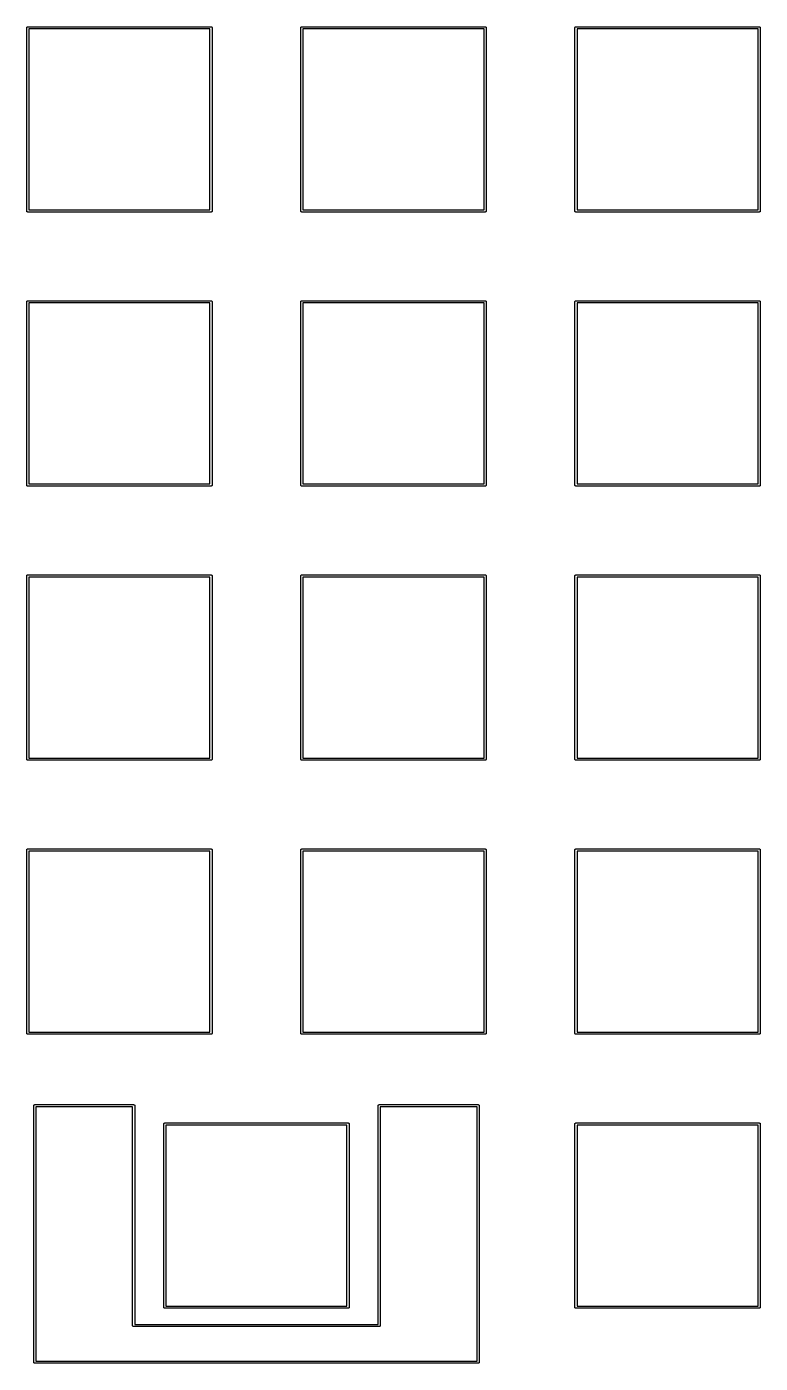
# Model space of a CAD drawing. Extents: x 16 to 275, y -108 to -16.
# Drawn here: x 148.6 to 199.4, y -108.2 to -15.6 of the extents above; entities that cross this region are included whole.
import ezdxf

# ---------------------------------------------------------------- set-up
doc = ezdxf.new("R2010")
doc.units = 0
doc.header["$MEASUREMENT"] = 0
doc.layers.add('BLACK', color=7, linetype='CONTINUOUS')

msp = doc.modelspace()

# ---------------------------------------------------------------- linework, layer by layer
at = {"layer": 'Black'}
for p, q in [((148.574, -15.65), (148.575, -15.6434)), ((148.574, -28.35), (148.574, -15.65)), ((148.575, -15.6368), (148.577, -15.6305)), ((148.575, -15.6434), (148.575, -15.6368)), ((148.577, -15.6305), (148.578, -15.6239)), ((148.578, -15.6239), (148.582, -15.6182)), ((148.582, -15.6182), (148.584, -15.6119)), ((148.584, -15.6119), (148.588, -15.6068)), ((148.588, -15.6068), (148.592, -15.601)), ((148.592, -15.601), (148.597, -15.5967)), ((148.597, -15.5967), (148.601, -15.5916)), ((148.601, -15.5916), (148.607, -15.5883)), ((148.607, -15.5883), (148.612, -15.584)), ((148.612, -15.584), (148.618, -15.5817)), ((148.618, -15.5817), (148.624, -15.5784)), ((148.624, -15.5784), (148.631, -15.5772)), ((148.631, -15.5772), (148.637, -15.575)), ((148.637, -15.575), (148.643, -15.575)), ((148.643, -15.575), (148.65, -15.5738)), ((148.65, -15.5738), (161.35, -15.5738)), ((148.726, -15.7262), (148.726, -28.2738)), ((161.274, -15.7262), (148.726, -15.7262)), ((161.274, -28.2738), (161.274, -15.7262)), ((161.35, -15.5738), (161.357, -15.575)), ((161.357, -15.575), (161.363, -15.575)), ((161.363, -15.575), (161.369, -15.5772)), ((161.369, -15.5772), (161.376, -15.5784)), ((161.376, -15.5784), (161.382, -15.5817)), ((161.382, -15.5817), (161.388, -15.584)), ((161.388, -15.584), (161.393, -15.5883)), ((161.393, -15.5883), (161.399, -15.5916)), ((161.399, -15.5916), (161.403, -15.5967)), ((161.403, -15.5967), (161.408, -15.601)), ((161.408, -15.601), (161.412, -15.6068)), ((161.412, -15.6068), (161.416, -15.6119)), ((161.416, -15.6119), (161.418, -15.6182)), ((161.418, -15.6182), (161.422, -15.6239)), ((161.422, -15.6239), (161.423, -15.6305)), ((161.423, -15.6305), (161.425, -15.6368)), ((161.425, -15.6368), (161.425, -15.6434)), ((161.425, -15.6434), (161.426, -15.65)), ((161.426, -15.65), (161.426, -28.35)), ((167.574, -15.65), (167.575, -15.6434)), ((167.574, -28.35), (167.574, -15.65)), ((167.575, -15.6368), (167.577, -15.6305)), ((167.575, -15.6434), (167.575, -15.6368)), ((167.577, -15.6305), (167.578, -15.6239)), ((167.578, -15.6239), (167.582, -15.6182)), ((167.582, -15.6182), (167.584, -15.6119)), ((167.584, -15.6119), (167.588, -15.6068)), ((167.588, -15.6068), (167.592, -15.601)), ((167.592, -15.601), (167.597, -15.5967)), ((167.597, -15.5967), (167.601, -15.5916)), ((167.601, -15.5916), (167.607, -15.5883)), ((167.607, -15.5883), (167.612, -15.584)), ((167.612, -15.584), (167.618, -15.5817)), ((167.618, -15.5817), (167.624, -15.5784)), ((167.624, -15.5784), (167.631, -15.5772)), ((167.631, -15.5772), (167.637, -15.575)), ((167.637, -15.575), (167.643, -15.575)), ((167.643, -15.575), (167.65, -15.5738)), ((167.65, -15.5738), (180.35, -15.5738)), ((167.726, -15.7262), (167.726, -28.2738)), ((180.274, -15.7262), (167.726, -15.7262)), ((180.274, -28.2738), (180.274, -15.7262)), ((180.35, -15.5738), (180.357, -15.575)), ((180.357, -15.575), (180.363, -15.575)), ((180.363, -15.575), (180.369, -15.5772)), ((180.369, -15.5772), (180.376, -15.5784)), ((180.376, -15.5784), (180.382, -15.5817)), ((180.382, -15.5817), (180.388, -15.584)), ((180.388, -15.584), (180.393, -15.5883)), ((180.393, -15.5883), (180.399, -15.5916)), ((180.399, -15.5916), (180.403, -15.5967)), ((180.403, -15.5967), (180.408, -15.601)), ((180.408, -15.601), (180.412, -15.6068)), ((180.412, -15.6068), (180.416, -15.6119)), ((180.416, -15.6119), (180.418, -15.6182)), ((180.418, -15.6182), (180.422, -15.6239)), ((180.422, -15.6239), (180.423, -15.6305)), ((180.423, -15.6305), (180.425, -15.6368)), ((180.425, -15.6368), (180.425, -15.6434)), ((180.425, -15.6434), (180.426, -15.65)), ((180.426, -15.65), (180.426, -28.35)), ((186.574, -15.65), (186.575, -15.6434)), ((186.574, -28.35), (186.574, -15.65)), ((186.575, -15.6368), (186.577, -15.6305)), ((186.575, -15.6434), (186.575, -15.6368)), ((186.577, -15.6305), (186.578, -15.6239)), ((186.578, -15.6239), (186.582, -15.6182)), ((186.582, -15.6182), (186.584, -15.6119)), ((186.584, -15.6119), (186.588, -15.6068)), ((186.588, -15.6068), (186.592, -15.601)), ((186.592, -15.601), (186.597, -15.5967)), ((186.597, -15.5967), (186.601, -15.5916)), ((186.601, -15.5916), (186.607, -15.5883)), ((186.607, -15.5883), (186.612, -15.584)), ((186.612, -15.584), (186.618, -15.5817)), ((186.618, -15.5817), (186.624, -15.5784)), ((186.624, -15.5784), (186.631, -15.5772)), ((186.631, -15.5772), (186.637, -15.575)), ((186.637, -15.575), (186.643, -15.575)), ((186.643, -15.575), (186.65, -15.5738)), ((186.65, -15.5738), (199.35, -15.5738)), ((186.726, -15.7262), (186.726, -28.2738)), ((199.274, -15.7262), (186.726, -15.7262)), ((199.274, -28.2738), (199.274, -15.7262)), ((199.35, -15.5738), (199.357, -15.575)), ((199.357, -15.575), (199.363, -15.575)), ((199.363, -15.575), (199.369, -15.5772)), ((199.369, -15.5772), (199.376, -15.5784)), ((199.376, -15.5784), (199.382, -15.5817)), ((199.382, -15.5817), (199.388, -15.584)), ((199.388, -15.584), (199.393, -15.5883)), ((199.393, -15.5883), (199.399, -15.5916)), ((199.399, -15.5916), (199.403, -15.5967)), ((199.403, -15.5967), (199.408, -15.601)), ((199.408, -15.601), (199.412, -15.6068)), ((199.412, -15.6068), (199.416, -15.6119)), ((199.416, -15.6119), (199.418, -15.6182)), ((199.418, -15.6182), (199.422, -15.6239)), ((199.422, -15.6239), (199.423, -15.6305)), ((199.423, -15.6305), (199.425, -15.6368)), ((199.425, -15.6368), (199.425, -15.6434)), ((199.425, -15.6434), (199.426, -15.65)), ((199.426, -15.65), (199.426, -28.35)), ((148.575, -28.3566), (148.574, -28.35)), ((148.575, -28.3632), (148.575, -28.3566)), ((148.577, -28.3695), (148.575, -28.3632)), ((148.578, -28.3761), (148.577, -28.3695)), ((148.582, -28.3818), (148.578, -28.3761)), ((148.584, -28.3881), (148.582, -28.3818)), ((148.588, -28.3932), (148.584, -28.3881)), ((148.592, -28.399), (148.588, -28.3932)), ((148.597, -28.4033), (148.592, -28.399)), ((148.601, -28.4084), (148.597, -28.4033)), ((148.607, -28.4117), (148.601, -28.4084)), ((148.612, -28.416), (148.607, -28.4117)), ((148.618, -28.4183), (148.612, -28.416)), ((148.624, -28.4216), (148.618, -28.4183)), ((148.631, -28.4228), (148.624, -28.4216)), ((148.637, -28.425), (148.631, -28.4228)), ((148.643, -28.425), (148.637, -28.425)), ((148.65, -28.4262), (148.643, -28.425)), ((161.35, -28.4262), (148.65, -28.4262)), ((148.726, -28.2738), (161.274, -28.2738)), ((161.357, -28.425), (161.35, -28.4262)), ((161.363, -28.425), (161.357, -28.425)), ((161.369, -28.4228), (161.363, -28.425)), ((161.376, -28.4216), (161.369, -28.4228)), ((161.382, -28.4183), (161.376, -28.4216)), ((161.388, -28.416), (161.382, -28.4183)), ((161.393, -28.4117), (161.388, -28.416)), ((161.399, -28.4084), (161.393, -28.4117)), ((161.403, -28.4033), (161.399, -28.4084)), ((161.408, -28.399), (161.403, -28.4033)), ((161.412, -28.3932), (161.408, -28.399)), ((161.416, -28.3881), (161.412, -28.3932)), ((161.418, -28.3818), (161.416, -28.3881)), ((161.422, -28.3761), (161.418, -28.3818)), ((161.423, -28.3695), (161.422, -28.3761)), ((161.425, -28.3632), (161.423, -28.3695)), ((161.426, -28.35), (161.425, -28.3566)), ((161.425, -28.3566), (161.425, -28.3632)), ((167.575, -28.3566), (167.574, -28.35)), ((167.575, -28.3632), (167.575, -28.3566)), ((167.577, -28.3695), (167.575, -28.3632)), ((167.578, -28.3761), (167.577, -28.3695)), ((167.582, -28.3818), (167.578, -28.3761)), ((167.584, -28.3881), (167.582, -28.3818)), ((167.588, -28.3932), (167.584, -28.3881)), ((167.592, -28.399), (167.588, -28.3932)), ((167.597, -28.4033), (167.592, -28.399)), ((167.601, -28.4084), (167.597, -28.4033)), ((167.607, -28.4117), (167.601, -28.4084)), ((167.612, -28.416), (167.607, -28.4117)), ((167.618, -28.4183), (167.612, -28.416)), ((167.624, -28.4216), (167.618, -28.4183)), ((167.631, -28.4228), (167.624, -28.4216)), ((167.637, -28.425), (167.631, -28.4228)), ((167.643, -28.425), (167.637, -28.425)), ((167.65, -28.4262), (167.643, -28.425)), ((180.35, -28.4262), (167.65, -28.4262)), ((167.726, -28.2738), (180.274, -28.2738)), ((180.357, -28.425), (180.35, -28.4262)), ((180.363, -28.425), (180.357, -28.425)), ((180.369, -28.4228), (180.363, -28.425)), ((180.376, -28.4216), (180.369, -28.4228)), ((180.382, -28.4183), (180.376, -28.4216)), ((180.388, -28.416), (180.382, -28.4183)), ((180.393, -28.4117), (180.388, -28.416)), ((180.399, -28.4084), (180.393, -28.4117)), ((180.403, -28.4033), (180.399, -28.4084)), ((180.408, -28.399), (180.403, -28.4033)), ((180.412, -28.3932), (180.408, -28.399)), ((180.416, -28.3881), (180.412, -28.3932)), ((180.418, -28.3818), (180.416, -28.3881)), ((180.422, -28.3761), (180.418, -28.3818)), ((180.423, -28.3695), (180.422, -28.3761)), ((180.425, -28.3632), (180.423, -28.3695)), ((180.426, -28.35), (180.425, -28.3566)), ((180.425, -28.3566), (180.425, -28.3632)), ((186.575, -28.3566), (186.574, -28.35)), ((186.575, -28.3632), (186.575, -28.3566)), ((186.577, -28.3695), (186.575, -28.3632)), ((186.578, -28.3761), (186.577, -28.3695)), ((186.582, -28.3818), (186.578, -28.3761)), ((186.584, -28.3881), (186.582, -28.3818)), ((186.588, -28.3932), (186.584, -28.3881)), ((186.592, -28.399), (186.588, -28.3932)), ((186.597, -28.4033), (186.592, -28.399)), ((186.601, -28.4084), (186.597, -28.4033)), ((186.607, -28.4117), (186.601, -28.4084)), ((186.612, -28.416), (186.607, -28.4117)), ((186.618, -28.4183), (186.612, -28.416)), ((186.624, -28.4216), (186.618, -28.4183)), ((186.631, -28.4228), (186.624, -28.4216)), ((186.637, -28.425), (186.631, -28.4228)), ((186.643, -28.425), (186.637, -28.425)), ((186.65, -28.4262), (186.643, -28.425)), ((199.35, -28.4262), (186.65, -28.4262)), ((186.726, -28.2738), (199.274, -28.2738)), ((199.357, -28.425), (199.35, -28.4262)), ((199.363, -28.425), (199.357, -28.425)), ((199.369, -28.4228), (199.363, -28.425)), ((199.376, -28.4216), (199.369, -28.4228)), ((199.382, -28.4183), (199.376, -28.4216)), ((199.388, -28.416), (199.382, -28.4183)), ((199.393, -28.4117), (199.388, -28.416)), ((199.399, -28.4084), (199.393, -28.4117)), ((199.403, -28.4033), (199.399, -28.4084)), ((199.408, -28.399), (199.403, -28.4033)), ((199.412, -28.3932), (199.408, -28.399)), ((199.416, -28.3881), (199.412, -28.3932)), ((199.418, -28.3818), (199.416, -28.3881)), ((199.422, -28.3761), (199.418, -28.3818)), ((199.423, -28.3695), (199.422, -28.3761)), ((199.425, -28.3632), (199.423, -28.3695)), ((199.426, -28.35), (199.425, -28.3566)), ((199.425, -28.3566), (199.425, -28.3632)), ((148.574, -34.65), (148.575, -34.6434)), ((148.574, -47.35), (148.574, -34.65)), ((148.575, -34.6368), (148.577, -34.6305)), ((148.575, -34.6434), (148.575, -34.6368)), ((148.577, -34.6305), (148.578, -34.6239)), ((148.578, -34.6239), (148.582, -34.6182)), ((148.582, -34.6182), (148.584, -34.6119)), ((148.584, -34.6119), (148.588, -34.6068)), ((148.588, -34.6068), (148.592, -34.601)), ((148.592, -34.601), (148.597, -34.5967)), ((148.597, -34.5967), (148.601, -34.5916)), ((148.601, -34.5916), (148.607, -34.5883)), ((148.607, -34.5883), (148.612, -34.584)), ((148.612, -34.584), (148.618, -34.5817)), ((148.618, -34.5817), (148.624, -34.5784)), ((148.624, -34.5784), (148.631, -34.5772)), ((148.631, -34.5772), (148.637, -34.575)), ((148.637, -34.575), (148.643, -34.575)), ((148.643, -34.575), (148.65, -34.5738)), ((148.65, -34.5738), (161.35, -34.5738)), ((148.726, -34.7262), (148.726, -47.2738)), ((161.274, -34.7262), (148.726, -34.7262)), ((161.274, -47.2738), (161.274, -34.7262)), ((161.35, -34.5738), (161.357, -34.575)), ((161.357, -34.575), (161.363, -34.575)), ((161.363, -34.575), (161.369, -34.5772)), ((161.369, -34.5772), (161.376, -34.5784)), ((161.376, -34.5784), (161.382, -34.5817)), ((161.382, -34.5817), (161.388, -34.584)), ((161.388, -34.584), (161.393, -34.5883)), ((161.393, -34.5883), (161.399, -34.5916)), ((161.399, -34.5916), (161.403, -34.5967)), ((161.403, -34.5967), (161.408, -34.601)), ((161.408, -34.601), (161.412, -34.6068)), ((161.412, -34.6068), (161.416, -34.6119)), ((161.416, -34.6119), (161.418, -34.6182)), ((161.418, -34.6182), (161.422, -34.6239)), ((161.422, -34.6239), (161.423, -34.6305)), ((161.423, -34.6305), (161.425, -34.6368)), ((161.425, -34.6368), (161.425, -34.6434)), ((161.425, -34.6434), (161.426, -34.65)), ((161.426, -34.65), (161.426, -47.35)), ((167.574, -34.65), (167.575, -34.6434)), ((167.574, -47.35), (167.574, -34.65)), ((167.575, -34.6368), (167.577, -34.6305)), ((167.575, -34.6434), (167.575, -34.6368)), ((167.577, -34.6305), (167.578, -34.6239)), ((167.578, -34.6239), (167.582, -34.6182)), ((167.582, -34.6182), (167.584, -34.6119)), ((167.584, -34.6119), (167.588, -34.6068)), ((167.588, -34.6068), (167.592, -34.601)), ((167.592, -34.601), (167.597, -34.5967)), ((167.597, -34.5967), (167.601, -34.5916)), ((167.601, -34.5916), (167.607, -34.5883)), ((167.607, -34.5883), (167.612, -34.584)), ((167.612, -34.584), (167.618, -34.5817)), ((167.618, -34.5817), (167.624, -34.5784)), ((167.624, -34.5784), (167.631, -34.5772)), ((167.631, -34.5772), (167.637, -34.575)), ((167.637, -34.575), (167.643, -34.575)), ((167.643, -34.575), (167.65, -34.5738)), ((167.65, -34.5738), (180.35, -34.5738)), ((167.726, -34.7262), (167.726, -47.2738)), ((180.274, -34.7262), (167.726, -34.7262)), ((180.274, -47.2738), (180.274, -34.7262)), ((180.35, -34.5738), (180.357, -34.575)), ((180.357, -34.575), (180.363, -34.575)), ((180.363, -34.575), (180.369, -34.5772)), ((180.369, -34.5772), (180.376, -34.5784)), ((180.376, -34.5784), (180.382, -34.5817)), ((180.382, -34.5817), (180.388, -34.584)), ((180.388, -34.584), (180.393, -34.5883)), ((180.393, -34.5883), (180.399, -34.5916)), ((180.399, -34.5916), (180.403, -34.5967)), ((180.403, -34.5967), (180.408, -34.601)), ((180.408, -34.601), (180.412, -34.6068)), ((180.412, -34.6068), (180.416, -34.6119)), ((180.416, -34.6119), (180.418, -34.6182)), ((180.418, -34.6182), (180.422, -34.6239)), ((180.422, -34.6239), (180.423, -34.6305)), ((180.423, -34.6305), (180.425, -34.6368)), ((180.425, -34.6368), (180.425, -34.6434)), ((180.425, -34.6434), (180.426, -34.65)), ((180.426, -34.65), (180.426, -47.35)), ((186.574, -34.65), (186.575, -34.6434)), ((186.574, -47.35), (186.574, -34.65)), ((186.575, -34.6368), (186.577, -34.6305)), ((186.575, -34.6434), (186.575, -34.6368)), ((186.577, -34.6305), (186.578, -34.6239)), ((186.578, -34.6239), (186.582, -34.6182)), ((186.582, -34.6182), (186.584, -34.6119)), ((186.584, -34.6119), (186.588, -34.6068)), ((186.588, -34.6068), (186.592, -34.601)), ((186.592, -34.601), (186.597, -34.5967)), ((186.597, -34.5967), (186.601, -34.5916)), ((186.601, -34.5916), (186.607, -34.5883)), ((186.607, -34.5883), (186.612, -34.584)), ((186.612, -34.584), (186.618, -34.5817)), ((186.618, -34.5817), (186.624, -34.5784)), ((186.624, -34.5784), (186.631, -34.5772)), ((186.631, -34.5772), (186.637, -34.575)), ((186.637, -34.575), (186.643, -34.575)), ((186.643, -34.575), (186.65, -34.5738)), ((186.65, -34.5738), (199.35, -34.5738)), ((186.726, -34.7262), (186.726, -47.2738)), ((199.274, -34.7262), (186.726, -34.7262)), ((199.274, -47.2738), (199.274, -34.7262)), ((199.35, -34.5738), (199.357, -34.575)), ((199.357, -34.575), (199.363, -34.575)), ((199.363, -34.575), (199.369, -34.5772)), ((199.369, -34.5772), (199.376, -34.5784)), ((199.376, -34.5784), (199.382, -34.5817)), ((199.382, -34.5817), (199.388, -34.584)), ((199.388, -34.584), (199.393, -34.5883)), ((199.393, -34.5883), (199.399, -34.5916)), ((199.399, -34.5916), (199.403, -34.5967)), ((199.403, -34.5967), (199.408, -34.601)), ((199.408, -34.601), (199.412, -34.6068)), ((199.412, -34.6068), (199.416, -34.6119)), ((199.416, -34.6119), (199.418, -34.6182)), ((199.418, -34.6182), (199.422, -34.6239)), ((199.422, -34.6239), (199.423, -34.6305)), ((199.423, -34.6305), (199.425, -34.6368)), ((199.425, -34.6368), (199.425, -34.6434)), ((199.425, -34.6434), (199.426, -34.65)), ((199.426, -34.65), (199.426, -47.35)), ((148.575, -47.3566), (148.574, -47.35)), ((148.575, -47.3632), (148.575, -47.3566)), ((148.577, -47.3695), (148.575, -47.3632)), ((148.578, -47.3761), (148.577, -47.3695)), ((148.582, -47.3818), (148.578, -47.3761)), ((148.584, -47.3881), (148.582, -47.3818)), ((148.588, -47.3932), (148.584, -47.3881)), ((148.592, -47.399), (148.588, -47.3932)), ((148.597, -47.4033), (148.592, -47.399)), ((148.601, -47.4084), (148.597, -47.4033)), ((148.607, -47.4117), (148.601, -47.4084)), ((148.612, -47.416), (148.607, -47.4117)), ((148.618, -47.4183), (148.612, -47.416)), ((148.624, -47.4216), (148.618, -47.4183)), ((148.631, -47.4228), (148.624, -47.4216)), ((148.637, -47.425), (148.631, -47.4228)), ((148.643, -47.425), (148.637, -47.425)), ((148.65, -47.4262), (148.643, -47.425)), ((161.35, -47.4262), (148.65, -47.4262)), ((148.726, -47.2738), (161.274, -47.2738)), ((161.357, -47.425), (161.35, -47.4262)), ((161.363, -47.425), (161.357, -47.425)), ((161.369, -47.4228), (161.363, -47.425)), ((161.376, -47.4216), (161.369, -47.4228)), ((161.382, -47.4183), (161.376, -47.4216)), ((161.388, -47.416), (161.382, -47.4183)), ((161.393, -47.4117), (161.388, -47.416)), ((161.399, -47.4084), (161.393, -47.4117)), ((161.403, -47.4033), (161.399, -47.4084)), ((161.408, -47.399), (161.403, -47.4033)), ((161.412, -47.3932), (161.408, -47.399)), ((161.416, -47.3881), (161.412, -47.3932)), ((161.418, -47.3818), (161.416, -47.3881)), ((161.422, -47.3761), (161.418, -47.3818)), ((161.423, -47.3695), (161.422, -47.3761)), ((161.425, -47.3632), (161.423, -47.3695)), ((161.426, -47.35), (161.425, -47.3566)), ((161.425, -47.3566), (161.425, -47.3632)), ((167.575, -47.3566), (167.574, -47.35)), ((167.575, -47.3632), (167.575, -47.3566)), ((167.577, -47.3695), (167.575, -47.3632)), ((167.578, -47.3761), (167.577, -47.3695)), ((167.582, -47.3818), (167.578, -47.3761)), ((167.584, -47.3881), (167.582, -47.3818)), ((167.588, -47.3932), (167.584, -47.3881)), ((167.592, -47.399), (167.588, -47.3932)), ((167.597, -47.4033), (167.592, -47.399)), ((167.601, -47.4084), (167.597, -47.4033)), ((167.607, -47.4117), (167.601, -47.4084)), ((167.612, -47.416), (167.607, -47.4117)), ((167.618, -47.4183), (167.612, -47.416)), ((167.624, -47.4216), (167.618, -47.4183)), ((167.631, -47.4228), (167.624, -47.4216)), ((167.637, -47.425), (167.631, -47.4228)), ((167.643, -47.425), (167.637, -47.425)), ((167.65, -47.4262), (167.643, -47.425)), ((180.35, -47.4262), (167.65, -47.4262)), ((167.726, -47.2738), (180.274, -47.2738)), ((180.357, -47.425), (180.35, -47.4262)), ((180.363, -47.425), (180.357, -47.425)), ((180.369, -47.4228), (180.363, -47.425)), ((180.376, -47.4216), (180.369, -47.4228)), ((180.382, -47.4183), (180.376, -47.4216)), ((180.388, -47.416), (180.382, -47.4183)), ((180.393, -47.4117), (180.388, -47.416)), ((180.399, -47.4084), (180.393, -47.4117)), ((180.403, -47.4033), (180.399, -47.4084)), ((180.408, -47.399), (180.403, -47.4033)), ((180.412, -47.3932), (180.408, -47.399)), ((180.416, -47.3881), (180.412, -47.3932)), ((180.418, -47.3818), (180.416, -47.3881)), ((180.422, -47.3761), (180.418, -47.3818)), ((180.423, -47.3695), (180.422, -47.3761)), ((180.425, -47.3632), (180.423, -47.3695)), ((180.426, -47.35), (180.425, -47.3566)), ((180.425, -47.3566), (180.425, -47.3632)), ((186.575, -47.3566), (186.574, -47.35)), ((186.575, -47.3632), (186.575, -47.3566)), ((186.577, -47.3695), (186.575, -47.3632)), ((186.578, -47.3761), (186.577, -47.3695)), ((186.582, -47.3818), (186.578, -47.3761)), ((186.584, -47.3881), (186.582, -47.3818)), ((186.588, -47.3932), (186.584, -47.3881)), ((186.592, -47.399), (186.588, -47.3932)), ((186.597, -47.4033), (186.592, -47.399)), ((186.601, -47.4084), (186.597, -47.4033)), ((186.607, -47.4117), (186.601, -47.4084)), ((186.612, -47.416), (186.607, -47.4117)), ((186.618, -47.4183), (186.612, -47.416)), ((186.624, -47.4216), (186.618, -47.4183)), ((186.631, -47.4228), (186.624, -47.4216)), ((186.637, -47.425), (186.631, -47.4228)), ((186.643, -47.425), (186.637, -47.425)), ((186.65, -47.4262), (186.643, -47.425)), ((199.35, -47.4262), (186.65, -47.4262)), ((186.726, -47.2738), (199.274, -47.2738)), ((199.357, -47.425), (199.35, -47.4262)), ((199.363, -47.425), (199.357, -47.425)), ((199.369, -47.4228), (199.363, -47.425)), ((199.376, -47.4216), (199.369, -47.4228)), ((199.382, -47.4183), (199.376, -47.4216)), ((199.388, -47.416), (199.382, -47.4183)), ((199.393, -47.4117), (199.388, -47.416)), ((199.399, -47.4084), (199.393, -47.4117)), ((199.403, -47.4033), (199.399, -47.4084)), ((199.408, -47.399), (199.403, -47.4033)), ((199.412, -47.3932), (199.408, -47.399)), ((199.416, -47.3881), (199.412, -47.3932)), ((199.418, -47.3818), (199.416, -47.3881)), ((199.422, -47.3761), (199.418, -47.3818)), ((199.423, -47.3695), (199.422, -47.3761)), ((199.425, -47.3632), (199.423, -47.3695)), ((199.426, -47.35), (199.425, -47.3566)), ((199.425, -47.3566), (199.425, -47.3632)), ((148.574, -53.65), (148.575, -53.6434)), ((148.574, -66.35), (148.574, -53.65)), ((148.575, -53.6368), (148.577, -53.6305)), ((148.575, -53.6434), (148.575, -53.6368)), ((148.577, -53.6305), (148.578, -53.6239)), ((148.578, -53.6239), (148.582, -53.6182)), ((148.582, -53.6182), (148.584, -53.6119)), ((148.584, -53.6119), (148.588, -53.6068)), ((148.588, -53.6068), (148.592, -53.601)), ((148.592, -53.601), (148.597, -53.5967)), ((148.597, -53.5967), (148.601, -53.5916)), ((148.601, -53.5916), (148.607, -53.5883)), ((148.607, -53.5883), (148.612, -53.584)), ((148.612, -53.584), (148.618, -53.5817)), ((148.618, -53.5817), (148.624, -53.5784)), ((148.624, -53.5784), (148.631, -53.5772)), ((148.631, -53.5772), (148.637, -53.575)), ((148.637, -53.575), (148.643, -53.575)), ((148.643, -53.575), (148.65, -53.5738)), ((148.65, -53.5738), (161.35, -53.5738)), ((148.726, -53.7262), (148.726, -66.2738)), ((161.274, -53.7262), (148.726, -53.7262)), ((161.274, -66.2738), (161.274, -53.7262)), ((161.35, -53.5738), (161.357, -53.575)), ((161.357, -53.575), (161.363, -53.575)), ((161.363, -53.575), (161.369, -53.5772)), ((161.369, -53.5772), (161.376, -53.5784)), ((161.376, -53.5784), (161.382, -53.5817)), ((161.382, -53.5817), (161.388, -53.584)), ((161.388, -53.584), (161.393, -53.5883)), ((161.393, -53.5883), (161.399, -53.5916)), ((161.399, -53.5916), (161.403, -53.5967)), ((161.403, -53.5967), (161.408, -53.601)), ((161.408, -53.601), (161.412, -53.6068)), ((161.412, -53.6068), (161.416, -53.6119)), ((161.416, -53.6119), (161.418, -53.6182)), ((161.418, -53.6182), (161.422, -53.6239)), ((161.422, -53.6239), (161.423, -53.6305)), ((161.423, -53.6305), (161.425, -53.6368)), ((161.425, -53.6368), (161.425, -53.6434)), ((161.425, -53.6434), (161.426, -53.65)), ((161.426, -53.65), (161.426, -66.35)), ((167.574, -53.65), (167.575, -53.6434)), ((167.574, -66.35), (167.574, -53.65)), ((167.575, -53.6368), (167.577, -53.6305)), ((167.575, -53.6434), (167.575, -53.6368)), ((167.577, -53.6305), (167.578, -53.6239)), ((167.578, -53.6239), (167.582, -53.6182)), ((167.582, -53.6182), (167.584, -53.6119)), ((167.584, -53.6119), (167.588, -53.6068)), ((167.588, -53.6068), (167.592, -53.601)), ((167.592, -53.601), (167.597, -53.5967)), ((167.597, -53.5967), (167.601, -53.5916)), ((167.601, -53.5916), (167.607, -53.5883)), ((167.607, -53.5883), (167.612, -53.584)), ((167.612, -53.584), (167.618, -53.5817)), ((167.618, -53.5817), (167.624, -53.5784)), ((167.624, -53.5784), (167.631, -53.5772)), ((167.631, -53.5772), (167.637, -53.575)), ((167.637, -53.575), (167.643, -53.575)), ((167.643, -53.575), (167.65, -53.5738)), ((167.65, -53.5738), (180.35, -53.5738)), ((167.726, -53.7262), (167.726, -66.2738)), ((180.274, -53.7262), (167.726, -53.7262)), ((180.274, -66.2738), (180.274, -53.7262)), ((180.35, -53.5738), (180.357, -53.575)), ((180.357, -53.575), (180.363, -53.575)), ((180.363, -53.575), (180.369, -53.5772)), ((180.369, -53.5772), (180.376, -53.5784)), ((180.376, -53.5784), (180.382, -53.5817)), ((180.382, -53.5817), (180.388, -53.584)), ((180.388, -53.584), (180.393, -53.5883)), ((180.393, -53.5883), (180.399, -53.5916)), ((180.399, -53.5916), (180.403, -53.5967)), ((180.403, -53.5967), (180.408, -53.601)), ((180.408, -53.601), (180.412, -53.6068)), ((180.412, -53.6068), (180.416, -53.6119)), ((180.416, -53.6119), (180.418, -53.6182)), ((180.418, -53.6182), (180.422, -53.6239)), ((180.422, -53.6239), (180.423, -53.6305)), ((180.423, -53.6305), (180.425, -53.6368)), ((180.425, -53.6368), (180.425, -53.6434)), ((180.425, -53.6434), (180.426, -53.65)), ((180.426, -53.65), (180.426, -66.35)), ((186.574, -53.65), (186.575, -53.6434)), ((186.574, -66.35), (186.574, -53.65)), ((186.575, -53.6368), (186.577, -53.6305)), ((186.575, -53.6434), (186.575, -53.6368)), ((186.577, -53.6305), (186.578, -53.6239)), ((186.578, -53.6239), (186.582, -53.6182)), ((186.582, -53.6182), (186.584, -53.6119)), ((186.584, -53.6119), (186.588, -53.6068)), ((186.588, -53.6068), (186.592, -53.601)), ((186.592, -53.601), (186.597, -53.5967)), ((186.597, -53.5967), (186.601, -53.5916)), ((186.601, -53.5916), (186.607, -53.5883)), ((186.607, -53.5883), (186.612, -53.584)), ((186.612, -53.584), (186.618, -53.5817)), ((186.618, -53.5817), (186.624, -53.5784)), ((186.624, -53.5784), (186.631, -53.5772)), ((186.631, -53.5772), (186.637, -53.575)), ((186.637, -53.575), (186.643, -53.575)), ((186.643, -53.575), (186.65, -53.5738)), ((186.65, -53.5738), (199.35, -53.5738)), ((186.726, -53.7262), (186.726, -66.2738)), ((199.274, -53.7262), (186.726, -53.7262)), ((199.274, -66.2738), (199.274, -53.7262)), ((199.35, -53.5738), (199.357, -53.575)), ((199.357, -53.575), (199.363, -53.575)), ((199.363, -53.575), (199.369, -53.5772)), ((199.369, -53.5772), (199.376, -53.5784)), ((199.376, -53.5784), (199.382, -53.5817)), ((199.382, -53.5817), (199.388, -53.584)), ((199.388, -53.584), (199.393, -53.5883)), ((199.393, -53.5883), (199.399, -53.5916)), ((199.399, -53.5916), (199.403, -53.5967)), ((199.403, -53.5967), (199.408, -53.601)), ((199.408, -53.601), (199.412, -53.6068)), ((199.412, -53.6068), (199.416, -53.6119)), ((199.416, -53.6119), (199.418, -53.6182)), ((199.418, -53.6182), (199.422, -53.6239)), ((199.422, -53.6239), (199.423, -53.6305)), ((199.423, -53.6305), (199.425, -53.6368)), ((199.425, -53.6368), (199.425, -53.6434)), ((199.425, -53.6434), (199.426, -53.65)), ((199.426, -53.65), (199.426, -66.35)), ((148.575, -66.3566), (148.574, -66.35)), ((148.575, -66.3632), (148.575, -66.3566)), ((148.577, -66.3695), (148.575, -66.3632)), ((148.578, -66.3761), (148.577, -66.3695)), ((148.582, -66.3818), (148.578, -66.3761)), ((148.584, -66.3881), (148.582, -66.3818)), ((148.588, -66.3932), (148.584, -66.3881)), ((148.592, -66.399), (148.588, -66.3932)), ((148.597, -66.4033), (148.592, -66.399)), ((148.601, -66.4084), (148.597, -66.4033)), ((148.607, -66.4117), (148.601, -66.4084)), ((148.612, -66.416), (148.607, -66.4117)), ((148.618, -66.4183), (148.612, -66.416)), ((148.624, -66.4216), (148.618, -66.4183)), ((148.631, -66.4228), (148.624, -66.4216)), ((148.637, -66.425), (148.631, -66.4228)), ((148.643, -66.425), (148.637, -66.425)), ((148.65, -66.4262), (148.643, -66.425)), ((161.35, -66.4262), (148.65, -66.4262)), ((148.726, -66.2738), (161.274, -66.2738)), ((161.357, -66.425), (161.35, -66.4262)), ((161.363, -66.425), (161.357, -66.425)), ((161.369, -66.4228), (161.363, -66.425)), ((161.376, -66.4216), (161.369, -66.4228)), ((161.382, -66.4183), (161.376, -66.4216)), ((161.388, -66.416), (161.382, -66.4183)), ((161.393, -66.4117), (161.388, -66.416)), ((161.399, -66.4084), (161.393, -66.4117)), ((161.403, -66.4033), (161.399, -66.4084)), ((161.408, -66.399), (161.403, -66.4033)), ((161.412, -66.3932), (161.408, -66.399)), ((161.416, -66.3881), (161.412, -66.3932)), ((161.418, -66.3818), (161.416, -66.3881)), ((161.422, -66.3761), (161.418, -66.3818)), ((161.423, -66.3695), (161.422, -66.3761)), ((161.425, -66.3632), (161.423, -66.3695)), ((161.426, -66.35), (161.425, -66.3566)), ((161.425, -66.3566), (161.425, -66.3632)), ((167.575, -66.3566), (167.574, -66.35)), ((167.575, -66.3632), (167.575, -66.3566)), ((167.577, -66.3695), (167.575, -66.3632)), ((167.578, -66.3761), (167.577, -66.3695)), ((167.582, -66.3818), (167.578, -66.3761)), ((167.584, -66.3881), (167.582, -66.3818)), ((167.588, -66.3932), (167.584, -66.3881)), ((167.592, -66.399), (167.588, -66.3932)), ((167.597, -66.4033), (167.592, -66.399)), ((167.601, -66.4084), (167.597, -66.4033)), ((167.607, -66.4117), (167.601, -66.4084)), ((167.612, -66.416), (167.607, -66.4117)), ((167.618, -66.4183), (167.612, -66.416)), ((167.624, -66.4216), (167.618, -66.4183)), ((167.631, -66.4228), (167.624, -66.4216)), ((167.637, -66.425), (167.631, -66.4228)), ((167.643, -66.425), (167.637, -66.425)), ((167.65, -66.4262), (167.643, -66.425)), ((180.35, -66.4262), (167.65, -66.4262)), ((167.726, -66.2738), (180.274, -66.2738)), ((180.357, -66.425), (180.35, -66.4262)), ((180.363, -66.425), (180.357, -66.425)), ((180.369, -66.4228), (180.363, -66.425)), ((180.376, -66.4216), (180.369, -66.4228)), ((180.382, -66.4183), (180.376, -66.4216)), ((180.388, -66.416), (180.382, -66.4183)), ((180.393, -66.4117), (180.388, -66.416)), ((180.399, -66.4084), (180.393, -66.4117)), ((180.403, -66.4033), (180.399, -66.4084)), ((180.408, -66.399), (180.403, -66.4033)), ((180.412, -66.3932), (180.408, -66.399)), ((180.416, -66.3881), (180.412, -66.3932)), ((180.418, -66.3818), (180.416, -66.3881)), ((180.422, -66.3761), (180.418, -66.3818)), ((180.423, -66.3695), (180.422, -66.3761)), ((180.425, -66.3632), (180.423, -66.3695)), ((180.426, -66.35), (180.425, -66.3566)), ((180.425, -66.3566), (180.425, -66.3632)), ((186.575, -66.3566), (186.574, -66.35)), ((186.575, -66.3632), (186.575, -66.3566)), ((186.577, -66.3695), (186.575, -66.3632)), ((186.578, -66.3761), (186.577, -66.3695)), ((186.582, -66.3818), (186.578, -66.3761)), ((186.584, -66.3881), (186.582, -66.3818)), ((186.588, -66.3932), (186.584, -66.3881)), ((186.592, -66.399), (186.588, -66.3932)), ((186.597, -66.4033), (186.592, -66.399)), ((186.601, -66.4084), (186.597, -66.4033)), ((186.607, -66.4117), (186.601, -66.4084)), ((186.612, -66.416), (186.607, -66.4117)), ((186.618, -66.4183), (186.612, -66.416)), ((186.624, -66.4216), (186.618, -66.4183)), ((186.631, -66.4228), (186.624, -66.4216)), ((186.637, -66.425), (186.631, -66.4228)), ((186.643, -66.425), (186.637, -66.425)), ((186.65, -66.4262), (186.643, -66.425)), ((199.35, -66.4262), (186.65, -66.4262)), ((186.726, -66.2738), (199.274, -66.2738)), ((199.357, -66.425), (199.35, -66.4262)), ((199.363, -66.425), (199.357, -66.425)), ((199.369, -66.4228), (199.363, -66.425)), ((199.376, -66.4216), (199.369, -66.4228)), ((199.382, -66.4183), (199.376, -66.4216)), ((199.388, -66.416), (199.382, -66.4183)), ((199.393, -66.4117), (199.388, -66.416)), ((199.399, -66.4084), (199.393, -66.4117)), ((199.403, -66.4033), (199.399, -66.4084)), ((199.408, -66.399), (199.403, -66.4033)), ((199.412, -66.3932), (199.408, -66.399)), ((199.416, -66.3881), (199.412, -66.3932)), ((199.418, -66.3818), (199.416, -66.3881)), ((199.422, -66.3761), (199.418, -66.3818)), ((199.423, -66.3695), (199.422, -66.3761)), ((199.425, -66.3632), (199.423, -66.3695)), ((199.426, -66.35), (199.425, -66.3566)), ((199.425, -66.3566), (199.425, -66.3632)), ((148.574, -72.65), (148.575, -72.6434)), ((148.574, -85.35), (148.574, -72.65)), ((148.575, -72.6368), (148.577, -72.6305)), ((148.575, -72.6434), (148.575, -72.6368)), ((148.577, -72.6305), (148.578, -72.6239)), ((148.578, -72.6239), (148.582, -72.6182)), ((148.582, -72.6182), (148.584, -72.6119)), ((148.584, -72.6119), (148.588, -72.6068)), ((148.588, -72.6068), (148.592, -72.601)), ((148.592, -72.601), (148.597, -72.5967)), ((148.597, -72.5967), (148.601, -72.5916)), ((148.601, -72.5916), (148.607, -72.5883)), ((148.607, -72.5883), (148.612, -72.584)), ((148.612, -72.584), (148.618, -72.5817)), ((148.618, -72.5817), (148.624, -72.5784)), ((148.624, -72.5784), (148.631, -72.5772)), ((148.631, -72.5772), (148.637, -72.575)), ((148.637, -72.575), (148.643, -72.575)), ((148.643, -72.575), (148.65, -72.5738)), ((148.65, -72.5738), (161.35, -72.5738)), ((148.726, -72.7262), (148.726, -85.2738)), ((161.274, -72.7262), (148.726, -72.7262)), ((161.274, -85.2738), (161.274, -72.7262)), ((161.35, -72.5738), (161.357, -72.575)), ((161.357, -72.575), (161.363, -72.575)), ((161.363, -72.575), (161.369, -72.5772)), ((161.369, -72.5772), (161.376, -72.5784)), ((161.376, -72.5784), (161.382, -72.5817)), ((161.382, -72.5817), (161.388, -72.584)), ((161.388, -72.584), (161.393, -72.5883)), ((161.393, -72.5883), (161.399, -72.5916)), ((161.399, -72.5916), (161.403, -72.5967)), ((161.403, -72.5967), (161.408, -72.601)), ((161.408, -72.601), (161.412, -72.6068)), ((161.412, -72.6068), (161.416, -72.6119)), ((161.416, -72.6119), (161.418, -72.6182)), ((161.418, -72.6182), (161.422, -72.6239)), ((161.422, -72.6239), (161.423, -72.6305)), ((161.423, -72.6305), (161.425, -72.6368)), ((161.425, -72.6368), (161.425, -72.6434)), ((161.425, -72.6434), (161.426, -72.65)), ((161.426, -72.65), (161.426, -85.35)), ((167.574, -72.65), (167.575, -72.6434)), ((167.574, -85.35), (167.574, -72.65)), ((167.575, -72.6368), (167.577, -72.6305)), ((167.575, -72.6434), (167.575, -72.6368)), ((167.577, -72.6305), (167.578, -72.6239)), ((167.578, -72.6239), (167.582, -72.6182)), ((167.582, -72.6182), (167.584, -72.6119)), ((167.584, -72.6119), (167.588, -72.6068)), ((167.588, -72.6068), (167.592, -72.601)), ((167.592, -72.601), (167.597, -72.5967)), ((167.597, -72.5967), (167.601, -72.5916)), ((167.601, -72.5916), (167.607, -72.5883)), ((167.607, -72.5883), (167.612, -72.584)), ((167.612, -72.584), (167.618, -72.5817)), ((167.618, -72.5817), (167.624, -72.5784)), ((167.624, -72.5784), (167.631, -72.5772)), ((167.631, -72.5772), (167.637, -72.575)), ((167.637, -72.575), (167.643, -72.575)), ((167.643, -72.575), (167.65, -72.5738)), ((167.65, -72.5738), (180.35, -72.5738)), ((167.726, -72.7262), (167.726, -85.2738)), ((180.274, -72.7262), (167.726, -72.7262)), ((180.274, -85.2738), (180.274, -72.7262)), ((180.35, -72.5738), (180.357, -72.575)), ((180.357, -72.575), (180.363, -72.575)), ((180.363, -72.575), (180.369, -72.5772)), ((180.369, -72.5772), (180.376, -72.5784)), ((180.376, -72.5784), (180.382, -72.5817)), ((180.382, -72.5817), (180.388, -72.584)), ((180.388, -72.584), (180.393, -72.5883)), ((180.393, -72.5883), (180.399, -72.5916)), ((180.399, -72.5916), (180.403, -72.5967)), ((180.403, -72.5967), (180.408, -72.601)), ((180.408, -72.601), (180.412, -72.6068)), ((180.412, -72.6068), (180.416, -72.6119)), ((180.416, -72.6119), (180.418, -72.6182)), ((180.418, -72.6182), (180.422, -72.6239)), ((180.422, -72.6239), (180.423, -72.6305)), ((180.423, -72.6305), (180.425, -72.6368)), ((180.425, -72.6368), (180.425, -72.6434)), ((180.425, -72.6434), (180.426, -72.65)), ((180.426, -72.65), (180.426, -85.35)), ((186.574, -72.65), (186.575, -72.6434)), ((186.574, -85.35), (186.574, -72.65)), ((186.575, -72.6368), (186.577, -72.6305)), ((186.575, -72.6434), (186.575, -72.6368)), ((186.577, -72.6305), (186.578, -72.6239)), ((186.578, -72.6239), (186.582, -72.6182)), ((186.582, -72.6182), (186.584, -72.6119)), ((186.584, -72.6119), (186.588, -72.6068)), ((186.588, -72.6068), (186.592, -72.601)), ((186.592, -72.601), (186.597, -72.5967)), ((186.597, -72.5967), (186.601, -72.5916)), ((186.601, -72.5916), (186.607, -72.5883)), ((186.607, -72.5883), (186.612, -72.584)), ((186.612, -72.584), (186.618, -72.5817)), ((186.618, -72.5817), (186.624, -72.5784)), ((186.624, -72.5784), (186.631, -72.5772)), ((186.631, -72.5772), (186.637, -72.575)), ((186.637, -72.575), (186.643, -72.575)), ((186.643, -72.575), (186.65, -72.5738)), ((186.65, -72.5738), (199.35, -72.5738)), ((186.726, -72.7262), (186.726, -85.2738)), ((199.274, -72.7262), (186.726, -72.7262)), ((199.274, -85.2738), (199.274, -72.7262)), ((199.35, -72.5738), (199.357, -72.575)), ((199.357, -72.575), (199.363, -72.575)), ((199.363, -72.575), (199.369, -72.5772)), ((199.369, -72.5772), (199.376, -72.5784)), ((199.376, -72.5784), (199.382, -72.5817)), ((199.382, -72.5817), (199.388, -72.584)), ((199.388, -72.584), (199.393, -72.5883)), ((199.393, -72.5883), (199.399, -72.5916)), ((199.399, -72.5916), (199.403, -72.5967)), ((199.403, -72.5967), (199.408, -72.601)), ((199.408, -72.601), (199.412, -72.6068)), ((199.412, -72.6068), (199.416, -72.6119)), ((199.416, -72.6119), (199.418, -72.6182)), ((199.418, -72.6182), (199.422, -72.6239)), ((199.422, -72.6239), (199.423, -72.6305)), ((199.423, -72.6305), (199.425, -72.6368)), ((199.425, -72.6368), (199.425, -72.6434)), ((199.425, -72.6434), (199.426, -72.65)), ((199.426, -72.65), (199.426, -85.35)), ((148.575, -85.3566), (148.574, -85.35)), ((148.575, -85.3632), (148.575, -85.3566)), ((148.577, -85.3695), (148.575, -85.3632)), ((148.578, -85.3761), (148.577, -85.3695)), ((148.582, -85.3818), (148.578, -85.3761)), ((148.584, -85.3881), (148.582, -85.3818)), ((148.588, -85.3932), (148.584, -85.3881)), ((148.592, -85.399), (148.588, -85.3932)), ((148.597, -85.4033), (148.592, -85.399)), ((148.601, -85.4084), (148.597, -85.4033)), ((148.607, -85.4117), (148.601, -85.4084)), ((148.612, -85.416), (148.607, -85.4117)), ((148.618, -85.4183), (148.612, -85.416)), ((148.624, -85.4216), (148.618, -85.4183)), ((148.631, -85.4228), (148.624, -85.4216)), ((148.637, -85.425), (148.631, -85.4228)), ((148.643, -85.425), (148.637, -85.425)), ((148.65, -85.4262), (148.643, -85.425)), ((161.35, -85.4262), (148.65, -85.4262)), ((148.726, -85.2738), (161.274, -85.2738)), ((161.357, -85.425), (161.35, -85.4262)), ((161.363, -85.425), (161.357, -85.425)), ((161.369, -85.4228), (161.363, -85.425)), ((161.376, -85.4216), (161.369, -85.4228)), ((161.382, -85.4183), (161.376, -85.4216)), ((161.388, -85.416), (161.382, -85.4183)), ((161.393, -85.4117), (161.388, -85.416)), ((161.399, -85.4084), (161.393, -85.4117)), ((161.403, -85.4033), (161.399, -85.4084)), ((161.408, -85.399), (161.403, -85.4033)), ((161.412, -85.3932), (161.408, -85.399)), ((161.416, -85.3881), (161.412, -85.3932)), ((161.418, -85.3818), (161.416, -85.3881)), ((161.422, -85.3761), (161.418, -85.3818)), ((161.423, -85.3695), (161.422, -85.3761)), ((161.425, -85.3632), (161.423, -85.3695)), ((161.426, -85.35), (161.425, -85.3566)), ((161.425, -85.3566), (161.425, -85.3632)), ((167.575, -85.3566), (167.574, -85.35)), ((167.575, -85.3632), (167.575, -85.3566)), ((167.577, -85.3695), (167.575, -85.3632)), ((167.578, -85.3761), (167.577, -85.3695)), ((167.582, -85.3818), (167.578, -85.3761)), ((167.584, -85.3881), (167.582, -85.3818)), ((167.588, -85.3932), (167.584, -85.3881)), ((167.592, -85.399), (167.588, -85.3932)), ((167.597, -85.4033), (167.592, -85.399)), ((167.601, -85.4084), (167.597, -85.4033)), ((167.607, -85.4117), (167.601, -85.4084)), ((167.612, -85.416), (167.607, -85.4117)), ((167.618, -85.4183), (167.612, -85.416)), ((167.624, -85.4216), (167.618, -85.4183)), ((167.631, -85.4228), (167.624, -85.4216)), ((167.637, -85.425), (167.631, -85.4228)), ((167.643, -85.425), (167.637, -85.425)), ((167.65, -85.4262), (167.643, -85.425)), ((180.35, -85.4262), (167.65, -85.4262)), ((167.726, -85.2738), (180.274, -85.2738)), ((180.357, -85.425), (180.35, -85.4262)), ((180.363, -85.425), (180.357, -85.425)), ((180.369, -85.4228), (180.363, -85.425)), ((180.376, -85.4216), (180.369, -85.4228)), ((180.382, -85.4183), (180.376, -85.4216)), ((180.388, -85.416), (180.382, -85.4183)), ((180.393, -85.4117), (180.388, -85.416)), ((180.399, -85.4084), (180.393, -85.4117)), ((180.403, -85.4033), (180.399, -85.4084)), ((180.408, -85.399), (180.403, -85.4033)), ((180.412, -85.3932), (180.408, -85.399)), ((180.416, -85.3881), (180.412, -85.3932)), ((180.418, -85.3818), (180.416, -85.3881)), ((180.422, -85.3761), (180.418, -85.3818)), ((180.423, -85.3695), (180.422, -85.3761)), ((180.425, -85.3632), (180.423, -85.3695)), ((180.426, -85.35), (180.425, -85.3566)), ((180.425, -85.3566), (180.425, -85.3632)), ((186.575, -85.3566), (186.574, -85.35)), ((186.575, -85.3632), (186.575, -85.3566)), ((186.577, -85.3695), (186.575, -85.3632)), ((186.578, -85.3761), (186.577, -85.3695)), ((186.582, -85.3818), (186.578, -85.3761)), ((186.584, -85.3881), (186.582, -85.3818)), ((186.588, -85.3932), (186.584, -85.3881)), ((186.592, -85.399), (186.588, -85.3932)), ((186.597, -85.4033), (186.592, -85.399)), ((186.601, -85.4084), (186.597, -85.4033)), ((186.607, -85.4117), (186.601, -85.4084)), ((186.612, -85.416), (186.607, -85.4117)), ((186.618, -85.4183), (186.612, -85.416)), ((186.624, -85.4216), (186.618, -85.4183)), ((186.631, -85.4228), (186.624, -85.4216)), ((186.637, -85.425), (186.631, -85.4228)), ((186.643, -85.425), (186.637, -85.425)), ((186.65, -85.4262), (186.643, -85.425)), ((199.35, -85.4262), (186.65, -85.4262)), ((186.726, -85.2738), (199.274, -85.2738)), ((199.357, -85.425), (199.35, -85.4262)), ((199.363, -85.425), (199.357, -85.425)), ((199.369, -85.4228), (199.363, -85.425)), ((199.376, -85.4216), (199.369, -85.4228)), ((199.382, -85.4183), (199.376, -85.4216)), ((199.388, -85.416), (199.382, -85.4183)), ((199.393, -85.4117), (199.388, -85.416)), ((199.399, -85.4084), (199.393, -85.4117)), ((199.403, -85.4033), (199.399, -85.4084)), ((199.408, -85.399), (199.403, -85.4033)), ((199.412, -85.3932), (199.408, -85.399)), ((199.416, -85.3881), (199.412, -85.3932)), ((199.418, -85.3818), (199.416, -85.3881)), ((199.422, -85.3761), (199.418, -85.3818)), ((199.423, -85.3695), (199.422, -85.3761)), ((199.425, -85.3632), (199.423, -85.3695)), ((199.426, -85.35), (199.425, -85.3566)), ((199.425, -85.3566), (199.425, -85.3632)), ((149.057, -90.38), (149.058, -90.3734)), ((149.057, -108.16), (149.057, -90.38)), ((149.058, -90.3668), (149.06, -90.3605)), ((149.058, -90.3734), (149.058, -90.3668)), ((149.06, -90.3605), (149.061, -90.3539)), ((149.061, -90.3539), (149.065, -90.3482)), ((149.065, -90.3482), (149.067, -90.3419)), ((149.067, -90.3419), (149.071, -90.3368)), ((149.071, -90.3368), (149.075, -90.331)), ((149.075, -90.331), (149.08, -90.3267)), ((149.08, -90.3267), (149.084, -90.3216)), ((149.084, -90.3216), (149.09, -90.3183)), ((149.09, -90.3183), (149.095, -90.314)), ((149.095, -90.314), (149.101, -90.3117)), ((149.101, -90.3117), (149.107, -90.3084)), ((149.107, -90.3084), (149.114, -90.3072)), ((149.114, -90.3072), (149.12, -90.305)), ((149.12, -90.305), (149.126, -90.305)), ((149.126, -90.305), (149.133, -90.3038)), ((149.133, -90.3038), (155.991, -90.3038)), ((155.915, -90.4562), (149.209, -90.4562)), ((149.209, -90.4562), (149.209, -108.084)), ((155.915, -105.62), (155.915, -90.4562)), ((155.991, -90.3038), (155.998, -90.305)), ((155.998, -90.305), (156.004, -90.305)), ((156.004, -90.305), (156.01, -90.3072)), ((156.01, -90.3072), (156.017, -90.3084)), ((156.017, -90.3084), (156.023, -90.3117)), ((156.023, -90.3117), (156.029, -90.314)), ((156.029, -90.314), (156.034, -90.3183)), ((156.034, -90.3183), (156.04, -90.3216)), ((156.04, -90.3216), (156.044, -90.3267)), ((156.044, -90.3267), (156.049, -90.331)), ((156.049, -90.331), (156.053, -90.3368)), ((156.053, -90.3368), (156.057, -90.3419)), ((156.057, -90.3419), (156.059, -90.3482)), ((156.059, -90.3482), (156.063, -90.3539)), ((156.063, -90.3539), (156.064, -90.3605)), ((156.064, -90.3605), (156.066, -90.3668)), ((156.066, -90.3668), (156.066, -90.3734)), ((156.066, -90.3734), (156.067, -90.38)), ((156.067, -90.38), (156.067, -105.544)), ((172.933, -90.38), (172.934, -90.3734)), ((172.933, -105.544), (172.933, -90.38)), ((172.934, -90.3668), (172.936, -90.3605)), ((172.934, -90.3734), (172.934, -90.3668)), ((172.936, -90.3605), (172.937, -90.3539)), ((172.937, -90.3539), (172.941, -90.3482)), ((172.941, -90.3482), (172.943, -90.3419)), ((172.943, -90.3419), (172.947, -90.3368)), ((172.947, -90.3368), (172.951, -90.331)), ((172.951, -90.331), (172.956, -90.3267)), ((172.956, -90.3267), (172.96, -90.3216)), ((172.96, -90.3216), (172.966, -90.3183)), ((172.966, -90.3183), (172.971, -90.314)), ((172.971, -90.314), (172.977, -90.3117)), ((172.977, -90.3117), (172.983, -90.3084)), ((172.983, -90.3084), (172.99, -90.3072)), ((172.99, -90.3072), (172.996, -90.305)), ((172.996, -90.305), (173.002, -90.305)), ((173.002, -90.305), (173.009, -90.3038)), ((173.009, -90.3038), (179.867, -90.3038)), ((173.085, -90.4562), (173.085, -105.62)), ((179.791, -90.4562), (173.085, -90.4562)), ((179.791, -108.084), (179.791, -90.4562)), ((179.867, -90.3038), (179.874, -90.305)), ((179.874, -90.305), (179.88, -90.305)), ((179.88, -90.305), (179.886, -90.3072)), ((179.886, -90.3072), (179.893, -90.3084)), ((179.893, -90.3084), (179.899, -90.3117)), ((179.899, -90.3117), (179.905, -90.314)), ((179.905, -90.314), (179.91, -90.3183)), ((179.91, -90.3183), (179.916, -90.3216)), ((179.916, -90.3216), (179.92, -90.3267)), ((179.92, -90.3267), (179.925, -90.331)), ((179.925, -90.331), (179.929, -90.3368)), ((179.929, -90.3368), (179.933, -90.3419)), ((179.933, -90.3419), (179.935, -90.3482)), ((179.935, -90.3482), (179.939, -90.3539)), ((179.939, -90.3539), (179.94, -90.3605)), ((179.94, -90.3605), (179.942, -90.3668)), ((179.942, -90.3668), (179.942, -90.3734)), ((179.942, -90.3734), (179.943, -90.38)), ((179.943, -90.38), (179.943, -108.16)), ((158.074, -91.65), (158.075, -91.6434)), ((158.074, -104.35), (158.074, -91.65)), ((158.075, -91.6368), (158.077, -91.6305)), ((158.075, -91.6434), (158.075, -91.6368)), ((158.077, -91.6305), (158.078, -91.6239)), ((158.078, -91.6239), (158.082, -91.6182)), ((158.082, -91.6182), (158.084, -91.6119)), ((158.084, -91.6119), (158.088, -91.6068)), ((158.088, -91.6068), (158.092, -91.601)), ((158.092, -91.601), (158.097, -91.5967)), ((158.097, -91.5967), (158.101, -91.5916)), ((158.101, -91.5916), (158.107, -91.5883)), ((158.107, -91.5883), (158.112, -91.584)), ((158.112, -91.584), (158.118, -91.5817)), ((158.118, -91.5817), (158.124, -91.5784)), ((158.124, -91.5784), (158.131, -91.5772)), ((158.131, -91.5772), (158.137, -91.575)), ((158.137, -91.575), (158.143, -91.575)), ((158.143, -91.575), (158.15, -91.5738)), ((158.15, -91.5738), (170.85, -91.5738)), ((158.226, -91.7262), (158.226, -104.274)), ((170.774, -91.7262), (158.226, -91.7262)), ((170.774, -104.274), (170.774, -91.7262)), ((170.85, -91.5738), (170.857, -91.575)), ((170.857, -91.575), (170.863, -91.575)), ((170.863, -91.575), (170.869, -91.5772)), ((170.869, -91.5772), (170.876, -91.5784)), ((170.876, -91.5784), (170.882, -91.5817)), ((170.882, -91.5817), (170.888, -91.584)), ((170.888, -91.584), (170.893, -91.5883)), ((170.893, -91.5883), (170.899, -91.5916)), ((170.899, -91.5916), (170.903, -91.5967)), ((170.903, -91.5967), (170.908, -91.601)), ((170.908, -91.601), (170.912, -91.6068)), ((170.912, -91.6068), (170.916, -91.6119)), ((170.916, -91.6119), (170.918, -91.6182)), ((170.918, -91.6182), (170.922, -91.6239)), ((170.922, -91.6239), (170.923, -91.6305)), ((170.923, -91.6305), (170.925, -91.6368)), ((170.925, -91.6368), (170.925, -91.6434)), ((170.925, -91.6434), (170.926, -91.65)), ((170.926, -91.65), (170.926, -104.35)), ((186.574, -91.65), (186.575, -91.6434)), ((186.574, -104.35), (186.574, -91.65)), ((186.575, -91.6368), (186.577, -91.6305)), ((186.575, -91.6434), (186.575, -91.6368)), ((186.577, -91.6305), (186.578, -91.6239)), ((186.578, -91.6239), (186.582, -91.6182)), ((186.582, -91.6182), (186.584, -91.6119)), ((186.584, -91.6119), (186.588, -91.6068)), ((186.588, -91.6068), (186.592, -91.601)), ((186.592, -91.601), (186.597, -91.5967)), ((186.597, -91.5967), (186.601, -91.5916)), ((186.601, -91.5916), (186.607, -91.5883)), ((186.607, -91.5883), (186.612, -91.584)), ((186.612, -91.584), (186.618, -91.5817)), ((186.618, -91.5817), (186.624, -91.5784)), ((186.624, -91.5784), (186.631, -91.5772)), ((186.631, -91.5772), (186.637, -91.575)), ((186.637, -91.575), (186.643, -91.575)), ((186.643, -91.575), (186.65, -91.5738)), ((186.65, -91.5738), (199.35, -91.5738)), ((186.726, -91.7262), (186.726, -104.274)), ((199.274, -91.7262), (186.726, -91.7262)), ((199.274, -104.274), (199.274, -91.7262)), ((199.35, -91.5738), (199.357, -91.575)), ((199.357, -91.575), (199.363, -91.575)), ((199.363, -91.575), (199.369, -91.5772)), ((199.369, -91.5772), (199.376, -91.5784)), ((199.376, -91.5784), (199.382, -91.5817)), ((199.382, -91.5817), (199.388, -91.584)), ((199.388, -91.584), (199.393, -91.5883)), ((199.393, -91.5883), (199.399, -91.5916)), ((199.399, -91.5916), (199.403, -91.5967)), ((199.403, -91.5967), (199.408, -91.601)), ((199.408, -91.601), (199.412, -91.6068)), ((199.412, -91.6068), (199.416, -91.6119)), ((199.416, -91.6119), (199.418, -91.6182)), ((199.418, -91.6182), (199.422, -91.6239)), ((199.422, -91.6239), (199.423, -91.6305)), ((199.423, -91.6305), (199.425, -91.6368)), ((199.425, -91.6368), (199.425, -91.6434)), ((199.425, -91.6434), (199.426, -91.65)), ((199.426, -91.65), (199.426, -104.35)), ((158.075, -104.357), (158.074, -104.35)), ((158.075, -104.363), (158.075, -104.357)), ((158.077, -104.369), (158.075, -104.363)), ((158.078, -104.376), (158.077, -104.369)), ((158.082, -104.382), (158.078, -104.376)), ((158.084, -104.388), (158.082, -104.382)), ((158.088, -104.393), (158.084, -104.388)), ((158.092, -104.399), (158.088, -104.393)), ((158.097, -104.403), (158.092, -104.399)), ((158.101, -104.408), (158.097, -104.403)), ((158.107, -104.412), (158.101, -104.408)), ((158.112, -104.416), (158.107, -104.412)), ((158.118, -104.418), (158.112, -104.416)), ((158.124, -104.422), (158.118, -104.418)), ((158.131, -104.423), (158.124, -104.422)), ((158.137, -104.425), (158.131, -104.423)), ((158.143, -104.425), (158.137, -104.425)), ((158.15, -104.426), (158.143, -104.425)), ((170.85, -104.426), (158.15, -104.426)), ((158.226, -104.274), (170.774, -104.274)), ((170.857, -104.425), (170.85, -104.426)), ((170.863, -104.425), (170.857, -104.425)), ((170.869, -104.423), (170.863, -104.425)), ((170.876, -104.422), (170.869, -104.423)), ((170.882, -104.418), (170.876, -104.422)), ((170.888, -104.416), (170.882, -104.418)), ((170.893, -104.412), (170.888, -104.416)), ((170.899, -104.408), (170.893, -104.412)), ((170.903, -104.403), (170.899, -104.408)), ((170.908, -104.399), (170.903, -104.403)), ((170.912, -104.393), (170.908, -104.399)), ((170.916, -104.388), (170.912, -104.393)), ((170.918, -104.382), (170.916, -104.388)), ((170.922, -104.376), (170.918, -104.382)), ((170.923, -104.369), (170.922, -104.376)), ((170.925, -104.363), (170.923, -104.369)), ((170.926, -104.35), (170.925, -104.357)), ((170.925, -104.357), (170.925, -104.363)), ((186.575, -104.357), (186.574, -104.35)), ((186.575, -104.363), (186.575, -104.357)), ((186.577, -104.369), (186.575, -104.363)), ((186.578, -104.376), (186.577, -104.369)), ((186.582, -104.382), (186.578, -104.376)), ((186.584, -104.388), (186.582, -104.382)), ((186.588, -104.393), (186.584, -104.388)), ((186.592, -104.399), (186.588, -104.393)), ((186.597, -104.403), (186.592, -104.399)), ((186.601, -104.408), (186.597, -104.403)), ((186.607, -104.412), (186.601, -104.408)), ((186.612, -104.416), (186.607, -104.412)), ((186.618, -104.418), (186.612, -104.416)), ((186.624, -104.422), (186.618, -104.418)), ((186.631, -104.423), (186.624, -104.422)), ((186.637, -104.425), (186.631, -104.423)), ((186.643, -104.425), (186.637, -104.425)), ((186.65, -104.426), (186.643, -104.425)), ((199.35, -104.426), (186.65, -104.426)), ((186.726, -104.274), (199.274, -104.274)), ((199.357, -104.425), (199.35, -104.426)), ((199.363, -104.425), (199.357, -104.425)), ((199.369, -104.423), (199.363, -104.425)), ((199.376, -104.422), (199.369, -104.423)), ((199.382, -104.418), (199.376, -104.422)), ((199.388, -104.416), (199.382, -104.418)), ((199.393, -104.412), (199.388, -104.416)), ((199.399, -104.408), (199.393, -104.412)), ((199.403, -104.403), (199.399, -104.408)), ((199.408, -104.399), (199.403, -104.403)), ((199.412, -104.393), (199.408, -104.399)), ((199.416, -104.388), (199.412, -104.393)), ((199.418, -104.382), (199.416, -104.388)), ((199.422, -104.376), (199.418, -104.382)), ((199.423, -104.369), (199.422, -104.376)), ((199.425, -104.363), (199.423, -104.369)), ((199.426, -104.35), (199.425, -104.357)), ((199.425, -104.357), (199.425, -104.363)), ((155.916, -105.627), (155.915, -105.62)), ((155.916, -105.633), (155.916, -105.627)), ((155.918, -105.639), (155.916, -105.633)), ((156.067, -105.544), (172.933, -105.544)), ((173.084, -105.633), (173.082, -105.639)), ((173.085, -105.62), (173.084, -105.627)), ((173.084, -105.627), (173.084, -105.633)), ((155.919, -105.646), (155.918, -105.639)), ((155.923, -105.652), (155.919, -105.646)), ((155.925, -105.658), (155.923, -105.652)), ((155.929, -105.663), (155.925, -105.658)), ((155.933, -105.669), (155.929, -105.663)), ((155.938, -105.673), (155.933, -105.669)), ((155.942, -105.678), (155.938, -105.673)), ((155.948, -105.682), (155.942, -105.678)), ((155.953, -105.686), (155.948, -105.682)), ((155.959, -105.688), (155.953, -105.686)), ((155.965, -105.692), (155.959, -105.688)), ((155.972, -105.693), (155.965, -105.692)), ((155.978, -105.695), (155.972, -105.693)), ((155.984, -105.695), (155.978, -105.695)), ((155.991, -105.696), (155.984, -105.695)), ((173.009, -105.696), (155.991, -105.696)), ((173.016, -105.695), (173.009, -105.696)), ((173.022, -105.695), (173.016, -105.695)), ((173.028, -105.693), (173.022, -105.695)), ((173.035, -105.692), (173.028, -105.693)), ((173.041, -105.688), (173.035, -105.692)), ((173.047, -105.686), (173.041, -105.688)), ((173.052, -105.682), (173.047, -105.686)), ((173.058, -105.678), (173.052, -105.682)), ((173.062, -105.673), (173.058, -105.678)), ((173.067, -105.669), (173.062, -105.673)), ((173.071, -105.663), (173.067, -105.669)), ((173.075, -105.658), (173.071, -105.663)), ((173.077, -105.652), (173.075, -105.658)), ((173.081, -105.646), (173.077, -105.652)), ((173.082, -105.639), (173.081, -105.646)), ((149.058, -108.167), (149.057, -108.16)), ((149.058, -108.173), (149.058, -108.167)), ((149.06, -108.179), (149.058, -108.173)), ((149.061, -108.186), (149.06, -108.179)), ((149.065, -108.192), (149.061, -108.186)), ((149.067, -108.198), (149.065, -108.192)), ((149.071, -108.203), (149.067, -108.198)), ((149.075, -108.209), (149.071, -108.203)), ((149.08, -108.213), (149.075, -108.209)), ((149.084, -108.218), (149.08, -108.213)), ((149.09, -108.222), (149.084, -108.218)), ((149.095, -108.226), (149.09, -108.222)), ((149.101, -108.228), (149.095, -108.226)), ((149.107, -108.232), (149.101, -108.228)), ((149.114, -108.233), (149.107, -108.232)), ((149.12, -108.235), (149.114, -108.233)), ((149.126, -108.235), (149.12, -108.235)), ((149.133, -108.236), (149.126, -108.235)), ((179.867, -108.236), (149.133, -108.236)), ((149.209, -108.084), (179.791, -108.084)), ((179.874, -108.235), (179.867, -108.236)), ((179.88, -108.235), (179.874, -108.235)), ((179.886, -108.233), (179.88, -108.235)), ((179.893, -108.232), (179.886, -108.233)), ((179.899, -108.228), (179.893, -108.232)), ((179.905, -108.226), (179.899, -108.228)), ((179.91, -108.222), (179.905, -108.226)), ((179.916, -108.218), (179.91, -108.222)), ((179.92, -108.213), (179.916, -108.218)), ((179.925, -108.209), (179.92, -108.213)), ((179.929, -108.203), (179.925, -108.209)), ((179.933, -108.198), (179.929, -108.203)), ((179.935, -108.192), (179.933, -108.198)), ((179.939, -108.186), (179.935, -108.192)), ((179.94, -108.179), (179.939, -108.186)), ((179.942, -108.173), (179.94, -108.179)), ((179.943, -108.16), (179.942, -108.167)), ((179.942, -108.167), (179.942, -108.173))]:
    msp.add_line(p, q, dxfattribs=at)

doc.saveas('drawing.dxf')
